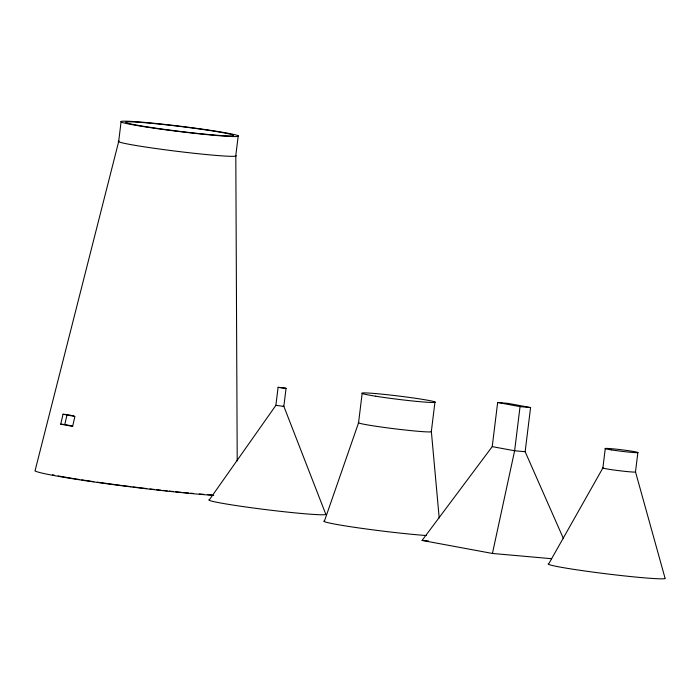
<?xml version="1.0" encoding="UTF-8"?>
<svg xmlns="http://www.w3.org/2000/svg" width="700" height="700" viewBox="0 0 700 700"><rect width="100%" height="100%" fill="white"/><g stroke="black" fill="none" stroke-linecap="round" stroke-linejoin="round"><path stroke-width="1.05" d="M121.065 121.992L118.641 141.732L35 470.96A102.559 4.655 7 0 0 106.348 483.674A102.559 4.655 7 0 0 213.736 495.39M237.213 460.915L235.804 155.496L238.227 135.756M275.861 405.414L278.101 387.301L286.072 388.281L283.832 406.394L276.176 405.352M362.154 393.426L358.54 422.861L324.266 521.526M439.189 517.913L431.349 431.419L434.963 401.984M551.617 558.705L492.433 553.455L422.082 540.426L492.231 446.626L497.656 402.474L508.183 403.41L530.574 407.558L525.149 451.71L563.456 538.633M497.656 402.474L520.048 406.621L514.622 450.774L492.433 553.455M602.875 468.02L605.255 448.621M635.495 471.852A16.529 0.752 7 0 1 618.835 470.654A16.529 0.752 7 0 1 602.962 467.836L548.826 563.666A59.036 2.678 7 0 0 605.509 573.711A59.036 2.678 7 0 0 665 578.008L635.495 471.852L637.875 452.454M63.017 414.243L74.9 416.439L72.634 426.387L60.742 424.183L63.017 414.243L66.054 414.505M60.742 424.183L64.794 424.541L67.06 414.601M286.046 388.334L278.084 387.345M275.887 405.361L209.501 499.599A59.036 2.678 7 0 0 266.184 509.653A59.036 2.678 7 0 0 325.675 513.949L283.85 406.35L283.098 406.166M520.048 406.621L530.574 407.558M525.149 451.71L514.622 450.774L492.231 446.626M422.082 540.426L428.566 540.995M73.946 415.949L68.04 414.803M72.678 426.064L64.794 424.541M235.804 155.496A59.377 2.695 7 0 1 175.971 151.174A59.377 2.695 7 0 1 118.974 141.059M211.689 494.891A97.501 4.419 7 0 1 207.839 494.62M203.683 494.314A97.501 4.419 7 0 1 199.264 493.955M193.454 493.456A97.501 4.419 7 0 1 190.514 493.194M188.501 493.01A97.501 4.419 7 0 1 183.312 492.511M181.178 492.31A97.501 4.419 7 0 1 175.735 491.759M173.53 491.531A97.501 4.419 7 0 1 169.269 491.094M167.195 490.866A97.501 4.419 7 0 1 162.986 490.411M160.851 490.184A97.501 4.419 7 0 1 156.537 489.702M154.376 489.457A97.501 4.419 7 0 1 150.028 488.959M146.773 488.574A97.501 4.419 7 0 1 133.061 486.92M130.944 486.657A97.501 4.419 7 0 1 121.511 485.459M120.435 485.319A97.501 4.419 7 0 1 97.256 482.16M93.835 481.67A97.501 4.419 7 0 1 81.743 479.859M79.669 479.544A97.501 4.419 7 0 1 76.641 479.062M75.652 478.905A97.501 4.419 7 0 1 58.17 475.93M54.609 475.248A97.501 4.419 7 0 1 52.413 474.81M431.349 431.419A36.899 1.671 7 0 1 394.161 428.733A36.899 1.671 7 0 1 358.741 422.45M426.449 535.535A59.036 2.678 7 0 1 357.683 527.774A59.036 2.678 7 0 1 324.59 520.861M142.782 126.472A59.377 2.695 7 0 0 237.904 136.421A59.377 2.695 7 0 0 158.261 123.725A59.377 2.695 7 0 0 142.782 126.472M145.924 126.683A54.32 2.467 7 0 0 232.934 135.782A54.32 2.467 7 0 0 160.081 124.163A54.32 2.467 7 0 0 145.924 126.683M375.646 396.209A36.899 1.671 7 0 0 434.761 402.395A36.899 1.671 7 0 0 385.262 394.502A36.899 1.671 7 0 0 375.646 396.209M611.301 449.873A16.529 0.752 7 0 0 637.779 452.637A16.529 0.752 7 0 0 615.606 449.102A16.529 0.752 7 0 0 611.301 449.873"/></g></svg>
